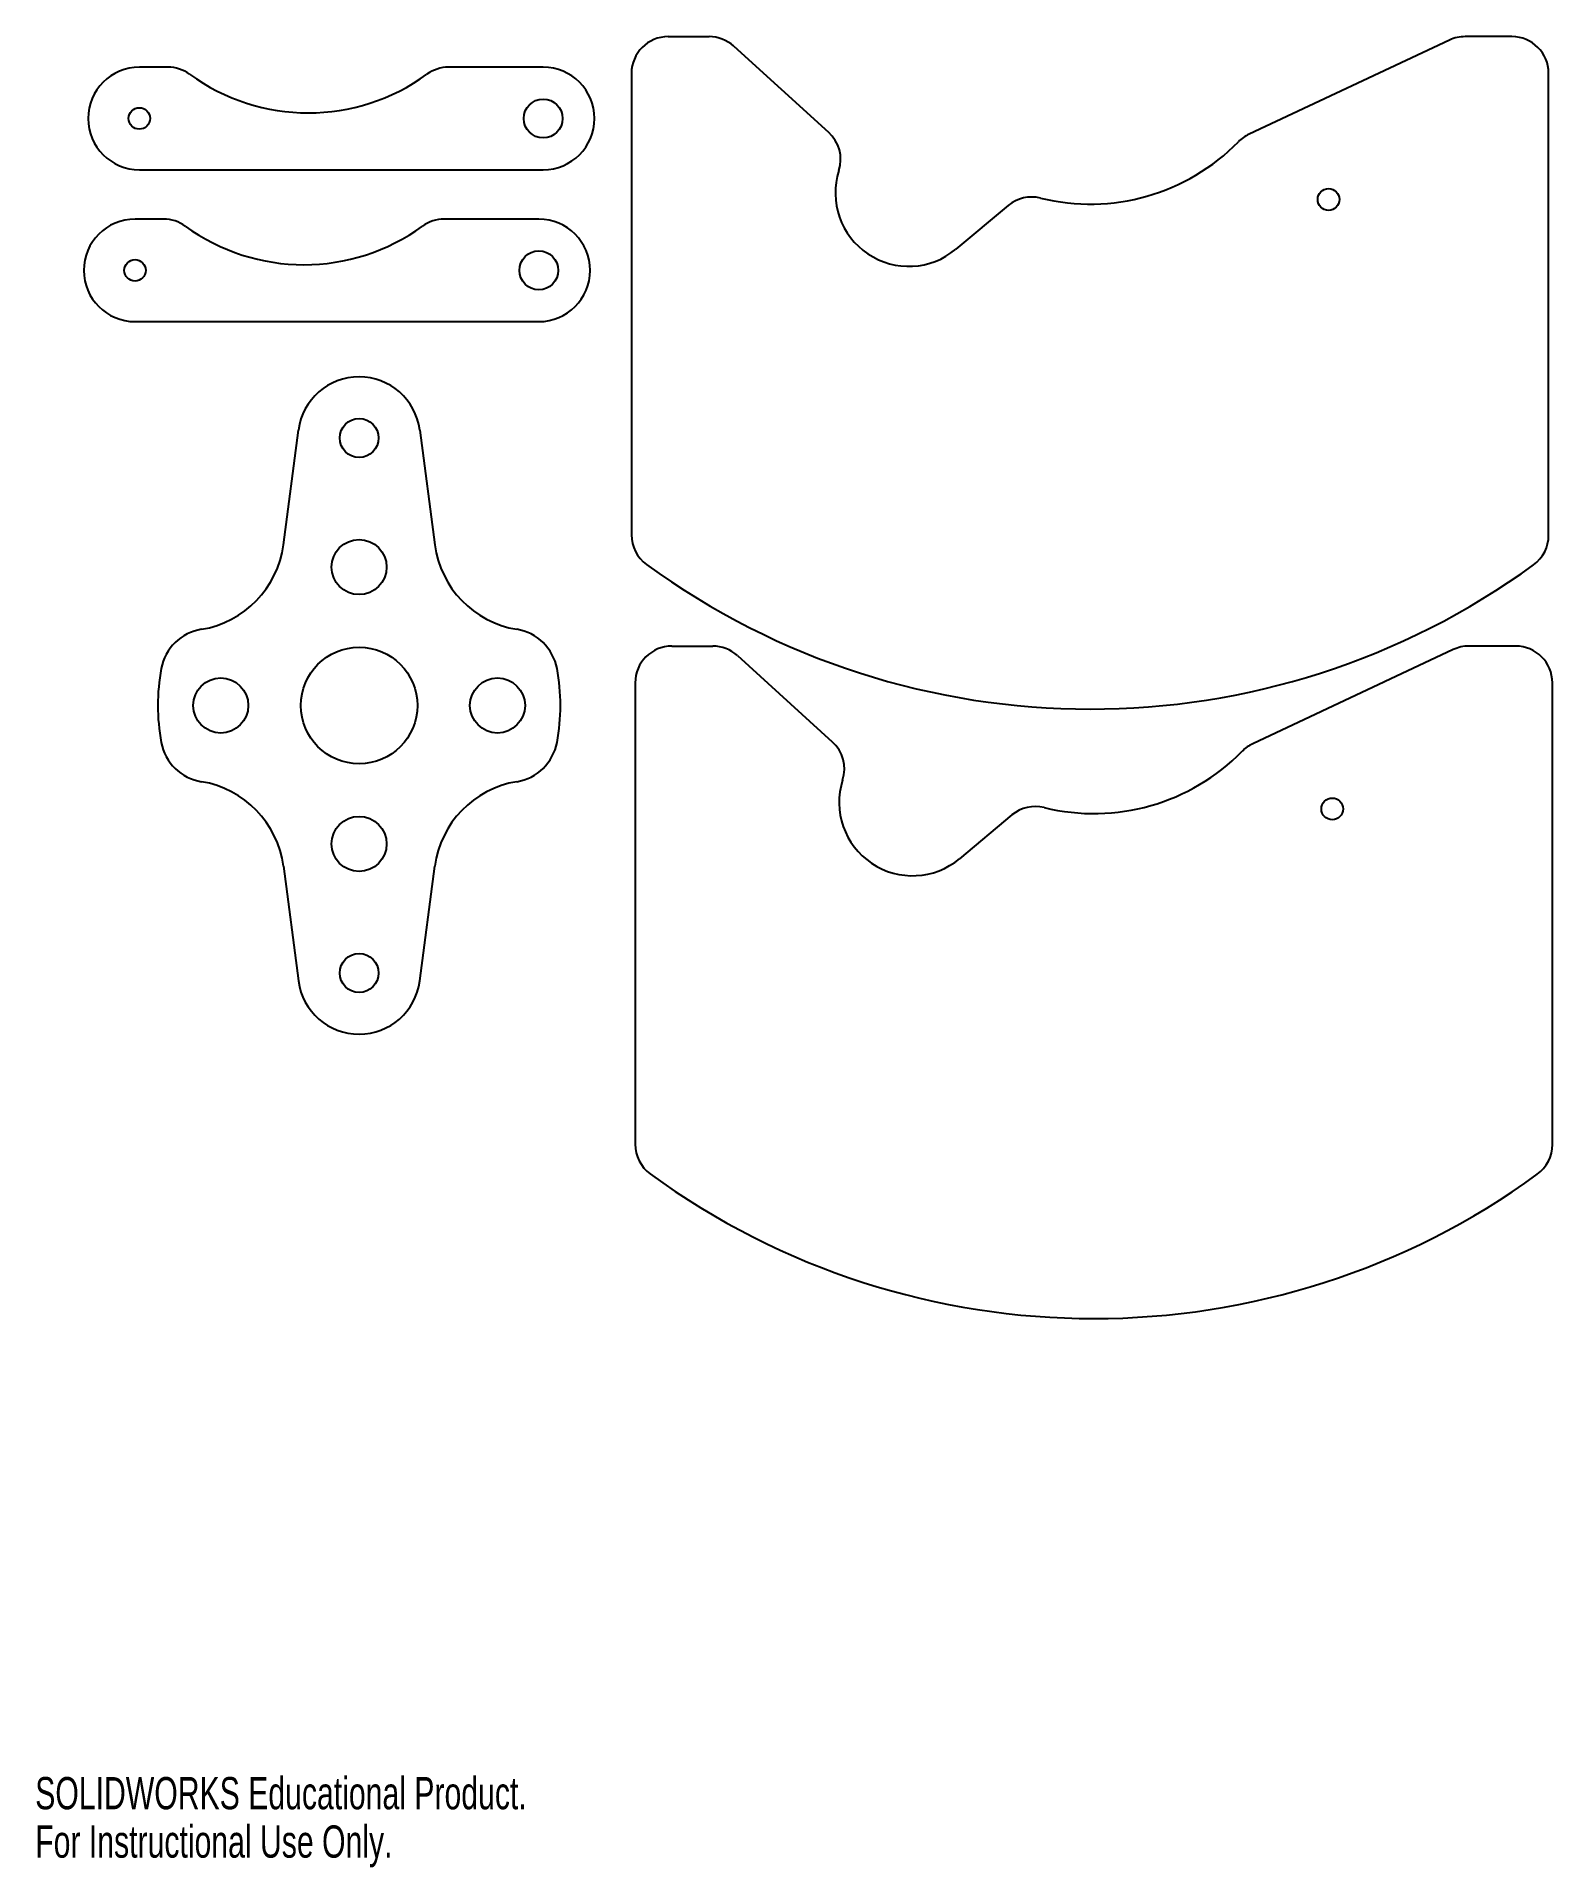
# Model space of a CAD drawing. Header units: inches. Extents: x 0 to 4.88, y 0 to 5.89.
import ezdxf

# ---------------------------------------------------------------- set-up
doc = ezdxf.new("R2010")
doc.units = ezdxf.units.IN
doc.header["$MEASUREMENT"] = 0
doc.styles.add('SLDTEXTSTYLE0', font='TXT', dxfattribs={"width": 0.7})

msp = doc.modelspace()

# ---------------------------------------------------------------- linework, layer by layer
at = {"color": 7, "linetype": 'Continuous', "lineweight": 25}
for p, q in [((2.0376, 5.8901), (2.1692, 5.8901)), ((2.2485, 5.8595), (2.5541, 5.5824)), ((4.5531, 5.879), (3.9077, 5.5761)), ((4.7541, 5.8901), (4.6033, 5.8901)), ((0.4276, 5.7917), (0.3353, 5.7917)), ((1.6353, 5.7917), (1.3306, 5.7917)), ((1.9195, 5.772), (1.9195, 4.287)), ((4.8722, 4.2859), (4.8722, 5.772)), ((0.3353, 5.4617), (1.6353, 5.4617)), ((0.4135, 5.303), (0.3212, 5.303)), ((1.6212, 5.303), (1.3165, 5.303)), ((3.1324, 5.3466), (2.9636, 5.2058)), ((0.3212, 4.973), (1.6212, 4.973)), ((0.7989, 4.2548), (0.8476, 4.6242)), ((1.2379, 4.6242), (1.2865, 4.2548)), ((2.0496, 3.9289), (2.1812, 3.9289)), ((2.2605, 3.8982), (2.5661, 3.6211)), ((4.5651, 3.9177), (3.9197, 3.6148)), ((4.7661, 3.9289), (4.6153, 3.9289)), ((1.9315, 3.8107), (1.9315, 2.3257)), ((4.8842, 2.3246), (4.8842, 3.8107)), ((3.1444, 3.3853), (2.9756, 3.2445)), ((0.7989, 3.2206), (0.8476, 2.8511)), ((1.2379, 2.8511), (1.2865, 3.2206))]:
    msp.add_line(p, q, dxfattribs=at)
for centre, radius in [((0.3353, 5.6267), 0.0345), ((1.6353, 5.6267), 0.0625), ((4.1636, 5.3661), 0.035), ((1.6212, 5.138), 0.0625), ((0.3212, 5.138), 0.0345), ((1.0427, 4.5985), 0.0625), ((1.0427, 4.1831), 0.0886), ((1.0427, 3.7377), 0.1875), ((0.5973, 3.7377), 0.0886), ((1.4882, 3.7377), 0.0886), ((4.1756, 3.4048), 0.035), ((1.0427, 3.2923), 0.0886), ((1.0427, 2.8768), 0.0625)]:
    msp.add_circle(centre, radius, dxfattribs=at)
for centre, radius, start, end in [((2.0376, 5.772), 0.1181, 90, 180), ((2.1692, 5.772), 0.1181, 47.79673, 90), ((4.6033, 5.772), 0.1181, 90, 115.13738), ((4.7541, 5.772), 0.1181, 0, 90), ((0.3353, 5.6267), 0.165, 90, 270), ((0.4276, 5.6736), 0.1181, 53.95522, 90), ((1.3306, 5.6736), 0.1181, 90, 126.04478), ((1.6353, 5.6267), 0.165, 270, 90), ((0.8791, 6.294), 0.6492, 233.95522, 306.04478), ((2.4748, 5.4949), 0.1181, 342.30802, 47.79673), ((3.3959, 6.0201), 0.6689, 256.19197, 315.57037), ((3.9579, 5.4692), 0.1181, 115.13738, 135.57037), ((2.8123, 5.3872), 0.2362, 162.30802, 309.8221), ((3.208, 5.2558), 0.1181, 76.19197, 129.8221), ((0.3212, 5.138), 0.165, 90, 270), ((0.4135, 5.1849), 0.1181, 53.95522, 90), ((1.3165, 5.1849), 0.1181, 90, 126.04478), ((1.6212, 5.138), 0.165, 270, 90), ((0.865, 5.8053), 0.6492, 233.95522, 306.04478), ((1.0427, 4.5985), 0.1969, 7.5, 172.5), ((0.4842, 4.2962), 0.3175, 279.24851, 352.5), ((1.6013, 4.2962), 0.3175, 187.5, 260.75149), ((2.0376, 4.287), 0.1181, 180, 233.90666), ((4.7541, 4.2859), 0.1181, 306.04869, 0), ((3.3966, 6.1511), 2.425, 233.90666, 306.04869), ((0.5605, 3.8275), 0.1575, 99.24851, 169.45321), ((1.5249, 3.8275), 0.1575, 10.54679, 80.75149), ((2.0496, 3.8107), 0.1181, 90, 180), ((2.1812, 3.8107), 0.1181, 47.79673, 90), ((4.6153, 3.8107), 0.1181, 90, 115.13738), ((4.7661, 3.8107), 0.1181, 0, 90), ((1.0427, 3.7377), 0.648, 169.45321, 190.54679), ((1.0427, 3.7377), 0.648, 349.45321, 10.54679), ((0.5605, 3.6479), 0.1575, 190.54679, 260.75149), ((1.5249, 3.6479), 0.1575, 279.24851, 349.45321), ((2.4867, 3.5336), 0.1181, 342.30802, 47.79673), ((3.9699, 3.5079), 0.1181, 115.13738, 135.57037), ((3.4079, 4.0588), 0.6689, 256.19197, 315.57037), ((0.4842, 3.1791), 0.3175, 7.5, 80.75149), ((1.6013, 3.1791), 0.3175, 99.24851, 172.5), ((2.8243, 3.426), 0.2362, 162.30802, 309.8221), ((3.22, 3.2946), 0.1181, 76.19197, 129.8221), ((1.0427, 2.8768), 0.1969, 187.5, 352.5), ((2.0496, 2.3257), 0.1181, 180, 233.90666), ((4.7661, 2.3246), 0.1181, 306.04869, 0), ((3.4086, 4.1898), 2.425, 233.90666, 306.04869)]:
    msp.add_arc(centre, radius, start, end, dxfattribs=at)

# ---------------------------------------------------------------- texts
at = {"color": 7, "linetype": 'Continuous', "char_height": 0.1038, "attachment_point": 1, "style": 'SLDTEXTSTYLE0'}
for s, insert in [('SOLIDWORKS Educational Product.', (0, 0.2895)), ('For Instructional Use Only.', (0, 0.1338))]:
    msp.add_mtext(s, dxfattribs=dict(at, insert=insert))

doc.saveas('drawing.dxf')
